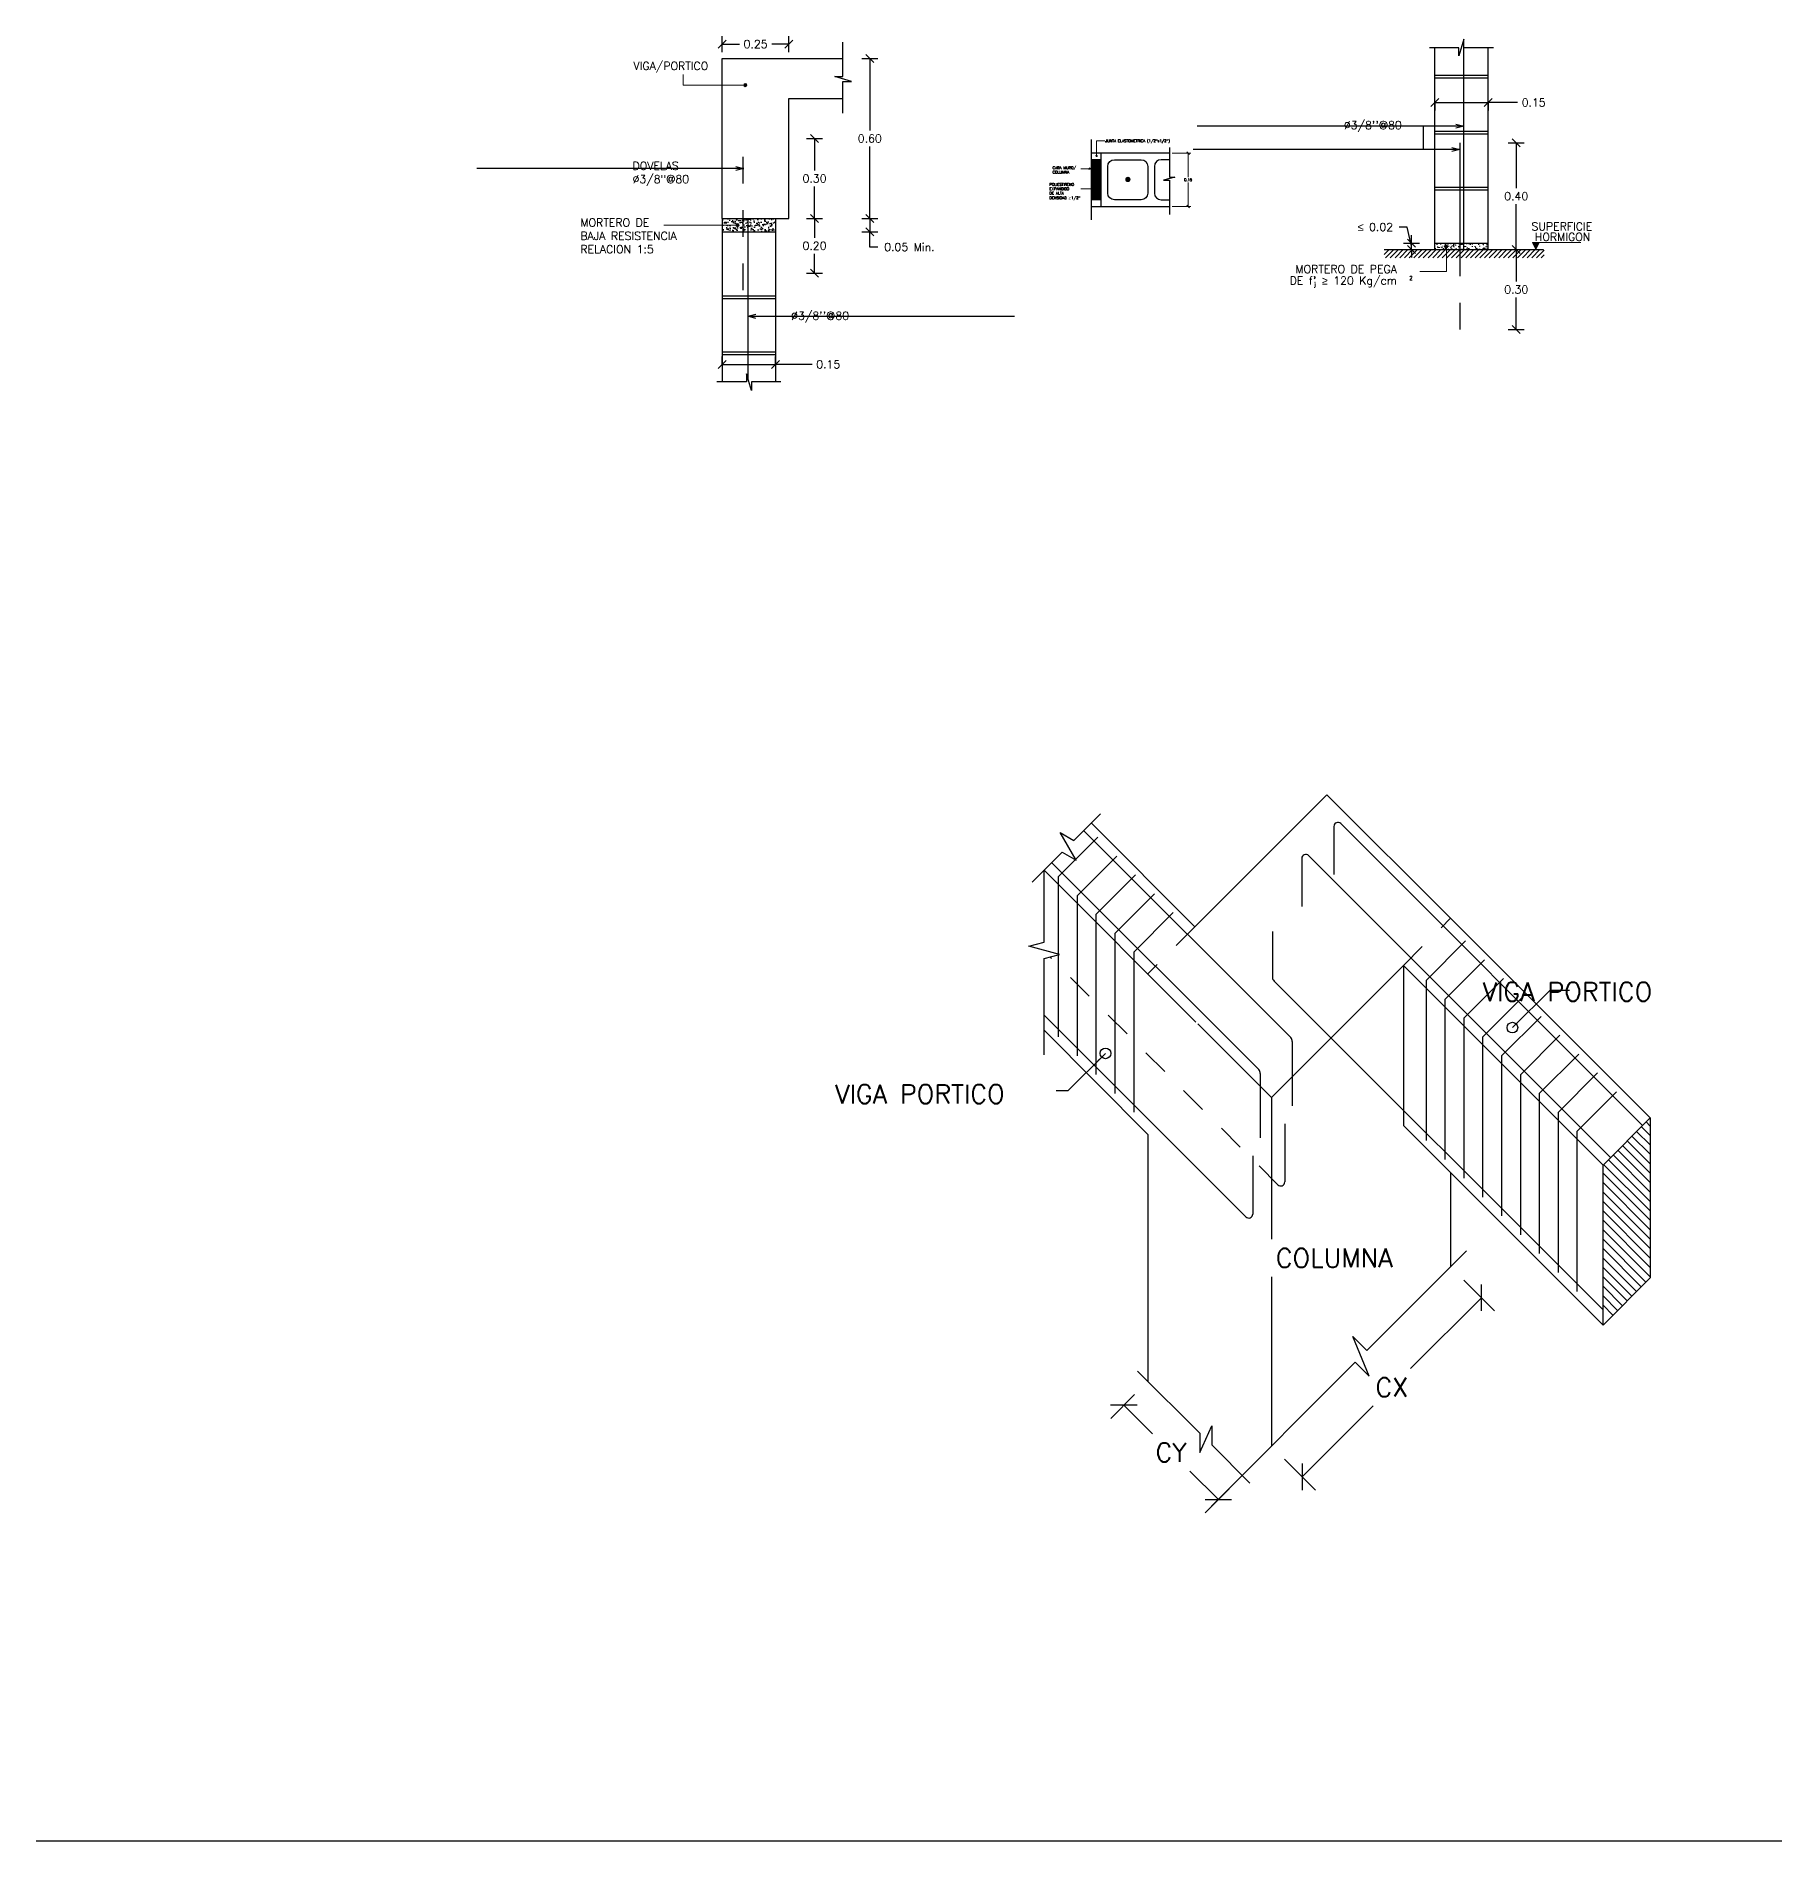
# Model space of a CAD drawing. Header units: metres. Extents: x -44 to 358, y -286 to 66.
# Drawn here: x 91.92 to 98.44, y 24.28 to 31.05 of the extents above; entities that cross this region are included whole.
import ezdxf

# ---------------------------------------------------------------- set-up
doc = ezdxf.new("R2010")
doc.units = ezdxf.units.M
doc.header["$LTSCALE"] = 0.3
doc.header["$PDMODE"] = 3
doc.linetypes.add('HIDDEN', pattern=[9.525, 6.35, -3.175])
doc.linetypes.add('HIDDEN2', pattern=[4.7625, 3.175, -1.5875])
for name, color, linetype in [('ACERO', 5, 'Continuous'), ('DIMTEXTO', 4, 'Continuous'), ('HATCH MUROS', 8, 'Continuous'), ('SECCION', 1, 'Continuous')]:
    doc.layers.add(name, color=color, linetype=linetype)
doc.layers.add('DETALLES', color=7, linetype='Continuous', lineweight=20)
doc.styles.add('RomanS', font='romans.shx')
doc.styles.add('SIMPLEX', font='simplex_.ttf', dxfattribs={"height": 0.2})
doc.styles.add('SMPLEX', font='simplex.shx')
doc.dimstyles.new('D-20', dxfattribs={"dimscale": 0.2, "dimtxt": 0.2, "dimasz": 0.2, "dimexe": 0.18, "dimexo": 0.2, "dimgap": 0.1, "dimtad": 0, "dimtih": 1, "dimtoh": 1, "dimzin": 0, "dimdsep": 46, "dimtxsty": 'SMPLEX', "dimblk": 'OBLIQUE', "dimcen": 0.09, "dimdle": 0.2, "dimclrd": 4, "dimclre": 4, "dimclrt": 4, "dimadec": 0, "dimazin": 0, "dimtfac": 1, "dimtofl": 0, "dimtmove": 0, "dimatfit": 3, "dimldrblk": 'OPEN30', "dimfxl": 0.5, "dimfxlon": 1, "dimtolj": 1, "dimtzin": 0, "dimarcsym": 0})
doc.dimstyles.new('DIM-15', dxfattribs={"dimscale": 0.15, "dimtxt": 0.2, "dimasz": 0.2, "dimexe": 0.2, "dimexo": 0.1, "dimgap": 0.1, "dimtad": 0, "dimtih": 1, "dimtoh": 1, "dimzin": 0, "dimdsep": 46, "dimtxsty": 'RomanS', "dimblk1": 'OBLIQUE', "dimblk2": 'OBLIQUE', "dimsah": 1, "dimcen": 0.09, "dimclrd": 4, "dimclre": 4, "dimclrt": 4, "dimadec": 0, "dimazin": 0, "dimtfac": 1, "dimtofl": 0, "dimtmove": 1, "dimatfit": 3, "dimldrblk": 'OBLIQUE', "dimfxl": 0.2, "dimfxlon": 1, "dimtolj": 1, "dimtzin": 0, "dimarcsym": 0})
doc.dimstyles.new('DIM-30', dxfattribs={"dimscale": 0.35, "dimtxt": 0.2, "dimasz": 0.2, "dimexe": 0.2, "dimexo": 0.2, "dimgap": 0.1, "dimtad": 0, "dimtih": 1, "dimtoh": 1, "dimzin": 0, "dimdsep": 46, "dimtxsty": 'SMPLEX', "dimblk1": 'OBLIQUE', "dimblk2": 'OBLIQUE', "dimsah": 1, "dimcen": 0.2, "dimclrd": 4, "dimclre": 4, "dimclrt": 4, "dimadec": 0, "dimazin": 0, "dimtfac": 1, "dimtmove": 0, "dimatfit": 3, "dimldrblk": 'OPEN30', "dimfxl": 1, "dimtolj": 1, "dimtzin": 0, "dimarcsym": 0})
doc.dimstyles.new('DIM-5', dxfattribs={"dimscale": 0.05, "dimtxt": 0.2, "dimasz": 0.2, "dimexe": 0.2, "dimexo": 0.2, "dimgap": 0.1, "dimtad": 0, "dimtih": 1, "dimtoh": 1, "dimzin": 0, "dimdsep": 46, "dimtxsty": 'SMPLEX', "dimblk1": 'OBLIQUE', "dimblk2": 'OBLIQUE', "dimsah": 1, "dimcen": 0.09, "dimclrd": 256, "dimclre": 256, "dimclrt": 256, "dimadec": 0, "dimazin": 0, "dimtfac": 1, "dimtofl": 0, "dimtmove": 0, "dimatfit": 3, "dimldrblk": 'OPEN30', "dimfxl": 1, "dimtolj": 1, "dimtzin": 0, "dimlwd": -1, "dimlwe": -1, "dimarcsym": 0})

# ---------------------------------------------------------------- blocks, each defined once
blk = doc.blocks.new('_OBLIQUE')
at = {"color": 0, "linetype": 'ByBlock'}
blk.add_line((-0.5, -0.5), (0.5, 0.5), dxfattribs=at)
blk = doc.blocks.new('_Open30')
at = {"color": 0, "lineweight": -2}
for p, q in [((-1, 0.268), (0, 0)), ((0, 0), (-1, -0.268)), ((0, 0), (-1, 0))]:
    blk.add_line(p, q, dxfattribs=at)
blk = doc.blocks.new('*D224')
at = {"layer": 'DEFPOINTS', "color": 0, "transparency": 16777216}
for p in [(97.4091, 30.2473), (97.4092, 29.9473), (97.4657, 29.9473)]:
    blk.add_point(p, dxfattribs=at)
at = {"layer": 'DIMTEXTO', "color": 4, "lineweight": -2, "transparency": 16777216}
for p, q in [((97.4357, 30.2473), (97.4957, 30.2473)), ((97.4657, 30.2473), (97.4657, 30.1273)), ((97.4657, 29.9473), (97.4657, 30.0673)), ((97.4357, 29.9473), (97.4957, 29.9473))]:
    blk.add_line(p, q, dxfattribs=at)
at = {"layer": 'DIMTEXTO', "color": 4, "lineweight": -2, "transparency": 16777216, "xscale": 0.03, "yscale": 0.03, "zscale": 0.03}
for p, rotation in [((97.4657, 30.2473), 90), ((97.4657, 29.9473), 270)]:
    blk.add_blockref('_OBLIQUE', p, dxfattribs=dict(at, rotation=rotation))
at = {"layer": 'DIMTEXTO', "color": 4, "lineweight": 0, "transparency": 16777216, "insert": (97.4657, 30.0973), "char_height": 0.03, "attachment_point": 5, "style": 'RomanS'}
blk.add_mtext('\\A1;0.30', dxfattribs=at)
blk = doc.blocks.new('*D225')
at = {"layer": 'DEFPOINTS', "color": 0, "transparency": 16777216}
for p in [(97.409, 30.6473), (97.4091, 30.2473), (97.4655, 30.2473)]:
    blk.add_point(p, dxfattribs=at)
at = {"layer": 'DIMTEXTO', "color": 4, "lineweight": -2, "transparency": 16777216}
for p, q in [((97.4355, 30.6473), (97.4955, 30.6473)), ((97.4655, 30.6473), (97.4655, 30.4773)), ((97.4655, 30.2473), (97.4655, 30.4173)), ((97.4355, 30.2473), (97.4955, 30.2473))]:
    blk.add_line(p, q, dxfattribs=at)
at = {"layer": 'DIMTEXTO', "color": 4, "lineweight": -2, "transparency": 16777216, "xscale": 0.03, "yscale": 0.03, "zscale": 0.03}
for p, rotation in [((97.4655, 30.6473), 90), ((97.4655, 30.2473), 270)]:
    blk.add_blockref('_OBLIQUE', p, dxfattribs=dict(at, rotation=rotation))
at = {"layer": 'DIMTEXTO', "color": 4, "lineweight": 0, "transparency": 16777216, "insert": (97.4655, 30.4473), "char_height": 0.03, "attachment_point": 5, "style": 'RomanS'}
blk.add_mtext('\\A1;0.40', dxfattribs=at)
blk = doc.blocks.new('*D226')
at = {"layer": 'DEFPOINTS', "color": 0, "transparency": 16777216}
for p in [(97.0225, 30.2716), (97.0731, 30.2716), (97.0244, 30.2473)]:
    blk.add_point(p, dxfattribs=at)
at = {"layer": 'DIMTEXTO', "color": 4, "lineweight": -2, "transparency": 16777216}
for p, q in [((97.0569, 30.3316), (97.0269, 30.3316)), ((97.0731, 30.2595), (97.0569, 30.3316)), ((97.0431, 30.2716), (97.1031, 30.2716)), ((97.0731, 30.2716), (97.0731, 30.3016)), ((97.0731, 30.2473), (97.0731, 30.2716)), ((97.0431, 30.2473), (97.1031, 30.2473)), ((97.0731, 30.2473), (97.0731, 30.2173))]:
    blk.add_line(p, q, dxfattribs=at)
at = {"layer": 'DIMTEXTO', "color": 4, "lineweight": -2, "transparency": 16777216, "xscale": 0.03, "yscale": 0.03, "zscale": 0.03}
for p, rotation in [((97.0731, 30.2716), 270), ((97.0731, 30.2473), 90)]:
    blk.add_blockref('_OBLIQUE', p, dxfattribs=dict(at, rotation=rotation))
at = {"layer": 'DIMTEXTO', "color": 4, "lineweight": 0, "transparency": 16777216, "insert": (96.9376, 30.3316), "char_height": 0.03, "attachment_point": 5, "style": 'RomanS'}
blk.add_mtext('\\A1;{\\fSymbol|b0|i0|c2|p18;£} 0.02', dxfattribs=at)
blk = doc.blocks.new('*D227')
at = {"layer": 'DEFPOINTS', "color": 0, "transparency": 16777216}
for p in [(97.16, 30.8049), (97.36, 30.8049), (97.36, 30.7987)]:
    blk.add_point(p, dxfattribs=at)
at = {"layer": 'DIMTEXTO', "color": 4, "lineweight": -2, "transparency": 16777216}
for p, q in [((97.16, 30.7987), (97.16, 30.7687)), ((97.16, 30.7987), (97.36, 30.7987)), ((97.36, 30.7987), (97.36, 30.7687)), ((97.4704, 30.7987), (97.36, 30.7987))]:
    blk.add_line(p, q, dxfattribs=at)
at = {"layer": 'DIMTEXTO', "color": 4, "lineweight": -2, "transparency": 16777216, "xscale": 0.03, "yscale": 0.03, "zscale": 0.03, "rotation": 180}
blk.add_blockref('_OBLIQUE', (97.16, 30.7987), dxfattribs=at)
at = {"layer": 'DIMTEXTO', "color": 4, "lineweight": -2, "transparency": 16777216, "xscale": 0.03, "yscale": 0.03, "zscale": 0.03}
blk.add_blockref('_OBLIQUE', (97.36, 30.7987), dxfattribs=at)
at = {"layer": 'DIMTEXTO', "color": 4, "lineweight": 0, "transparency": 16777216, "insert": (97.5311, 30.7987), "char_height": 0.03, "attachment_point": 5, "style": 'RomanS'}
blk.add_mtext('\\A1;0.15', dxfattribs=at)
blk = doc.blocks.new('*D232')
at = {"layer": 'DEFPOINTS', "color": 0, "transparency": 16777216}
for p in [(94.7391, 31.0176), (94.4891, 30.9636), (94.7391, 30.9636)]:
    blk.add_point(p, dxfattribs=at)
at = {"layer": 'DIMTEXTO', "color": 4, "lineweight": -2, "transparency": 16777216}
for p, q in [((94.4891, 30.9876), (94.4891, 31.0476)), ((94.4891, 31.0176), (94.5534, 31.0176)), ((94.7391, 31.0176), (94.6748, 31.0176)), ((94.7391, 30.9876), (94.7391, 31.0476))]:
    blk.add_line(p, q, dxfattribs=at)
at = {"layer": 'DIMTEXTO', "color": 4, "lineweight": -2, "transparency": 16777216, "xscale": 0.03, "yscale": 0.03, "zscale": 0.03, "rotation": 180}
blk.add_blockref('_OBLIQUE', (94.4891, 31.0176), dxfattribs=at)
at = {"layer": 'DIMTEXTO', "color": 4, "lineweight": -2, "transparency": 16777216, "xscale": 0.03, "yscale": 0.03, "zscale": 0.03}
blk.add_blockref('_OBLIQUE', (94.7391, 31.0176), dxfattribs=at)
at = {"layer": 'DIMTEXTO', "color": 4, "lineweight": 0, "transparency": 16777216, "insert": (94.6141, 31.0176), "char_height": 0.03, "attachment_point": 5, "style": 'RomanS'}
blk.add_mtext('\\A1;0.25', dxfattribs=at)
blk = doc.blocks.new('*D233')
at = {"layer": 'DEFPOINTS', "color": 0, "transparency": 16777216}
for p in [(94.9977, 30.9636), (94.9817, 30.3636), (95.0421, 30.3636)]:
    blk.add_point(p, dxfattribs=at)
at = {"layer": 'DIMTEXTO', "color": 4, "lineweight": -2, "transparency": 16777216}
for p, q in [((95.0127, 30.9636), (95.0721, 30.9636)), ((95.0421, 30.9636), (95.0421, 30.6936)), ((95.0421, 30.3636), (95.0421, 30.6336)), ((95.0121, 30.3636), (95.0721, 30.3636))]:
    blk.add_line(p, q, dxfattribs=at)
at = {"layer": 'DIMTEXTO', "color": 4, "lineweight": -2, "transparency": 16777216, "xscale": 0.03, "yscale": 0.03, "zscale": 0.03}
for p, rotation in [((95.0421, 30.9636), 90), ((95.0421, 30.3636), 270)]:
    blk.add_blockref('_OBLIQUE', p, dxfattribs=dict(at, rotation=rotation))
at = {"layer": 'DIMTEXTO', "color": 4, "lineweight": 0, "transparency": 16777216, "insert": (95.0421, 30.6636), "char_height": 0.03, "attachment_point": 5, "style": 'RomanS'}
blk.add_mtext('\\A1;0.60', dxfattribs=at)
blk = doc.blocks.new('*D234')
at = {"layer": 'DEFPOINTS', "color": 0, "transparency": 16777216}
for p in [(94.7391, 30.6636), (94.7391, 30.3636), (94.835, 30.3636)]:
    blk.add_point(p, dxfattribs=at)
at = {"layer": 'DIMTEXTO', "color": 4, "lineweight": -2, "transparency": 16777216}
for p, q in [((94.805, 30.6636), (94.865, 30.6636)), ((94.835, 30.6636), (94.835, 30.5436)), ((94.835, 30.3636), (94.835, 30.4836)), ((94.805, 30.3636), (94.865, 30.3636))]:
    blk.add_line(p, q, dxfattribs=at)
at = {"layer": 'DIMTEXTO', "color": 4, "lineweight": -2, "transparency": 16777216, "xscale": 0.03, "yscale": 0.03, "zscale": 0.03}
for p, rotation in [((94.835, 30.6636), 90), ((94.835, 30.3636), 270)]:
    blk.add_blockref('_OBLIQUE', p, dxfattribs=dict(at, rotation=rotation))
at = {"layer": 'DIMTEXTO', "color": 4, "lineweight": 0, "transparency": 16777216, "insert": (94.835, 30.5136), "char_height": 0.03, "attachment_point": 5, "style": 'RomanS'}
blk.add_mtext('\\A1;0.30', dxfattribs=at)
blk = doc.blocks.new('*D235')
at = {"layer": 'DEFPOINTS', "color": 0, "transparency": 16777216}
for p in [(94.9817, 30.3636), (94.9815, 30.3132), (95.0421, 30.3132)]:
    blk.add_point(p, dxfattribs=at)
at = {"layer": 'DIMTEXTO', "color": 4, "lineweight": -2, "transparency": 16777216}
for p, q in [((95.0121, 30.3636), (95.0721, 30.3636)), ((95.0421, 30.3636), (95.0421, 30.3132)), ((95.0121, 30.3132), (95.0721, 30.3132)), ((95.0421, 30.2567), (95.0421, 30.3132)), ((95.0721, 30.2567), (95.0421, 30.2567))]:
    blk.add_line(p, q, dxfattribs=at)
at = {"layer": 'DIMTEXTO', "color": 4, "lineweight": -2, "transparency": 16777216, "xscale": 0.03, "yscale": 0.03, "zscale": 0.03}
for p, rotation in [((95.0421, 30.3636), 90), ((95.0421, 30.3132), 270)]:
    blk.add_blockref('_OBLIQUE', p, dxfattribs=dict(at, rotation=rotation))
at = {"layer": 'DIMTEXTO', "color": 4, "lineweight": 0, "transparency": 16777216, "insert": (95.1907, 30.2567), "char_height": 0.03, "attachment_point": 5, "style": 'RomanS'}
blk.add_mtext('\\A1;0.05 Min.', dxfattribs=at)
blk = doc.blocks.new('*D236')
at = {"layer": 'DEFPOINTS', "color": 0, "transparency": 16777216}
for p in [(94.7391, 30.3636), (94.7391, 30.1591), (94.835, 30.1591)]:
    blk.add_point(p, dxfattribs=at)
at = {"layer": 'DIMTEXTO', "color": 4, "lineweight": -2, "transparency": 16777216}
for p, q in [((94.805, 30.3636), (94.865, 30.3636)), ((94.835, 30.3636), (94.835, 30.2913)), ((94.835, 30.1591), (94.835, 30.2313)), ((94.805, 30.1591), (94.865, 30.1591))]:
    blk.add_line(p, q, dxfattribs=at)
at = {"layer": 'DIMTEXTO', "color": 4, "lineweight": -2, "transparency": 16777216, "xscale": 0.03, "yscale": 0.03, "zscale": 0.03}
for p, rotation in [((94.835, 30.3636), 90), ((94.835, 30.1591), 270)]:
    blk.add_blockref('_OBLIQUE', p, dxfattribs=dict(at, rotation=rotation))
at = {"layer": 'DIMTEXTO', "color": 4, "lineweight": 0, "transparency": 16777216, "insert": (94.835, 30.2613), "char_height": 0.03, "attachment_point": 5, "style": 'RomanS'}
blk.add_mtext('\\A1;0.20', dxfattribs=at)
blk = doc.blocks.new('*D237')
at = {"layer": 'DEFPOINTS', "color": 0, "transparency": 16777216}
for p in [(94.4891, 29.8166), (94.6891, 29.8166), (94.6891, 29.8166)]:
    blk.add_point(p, dxfattribs=at)
at = {"layer": 'DIMTEXTO', "color": 4, "lineweight": -2, "transparency": 16777216}
for p, q in [((94.4891, 29.8166), (94.4891, 29.8466)), ((94.4891, 29.8166), (94.6891, 29.8166)), ((94.6891, 29.8166), (94.6891, 29.8466)), ((94.8258, 29.8166), (94.6891, 29.8166))]:
    blk.add_line(p, q, dxfattribs=at)
at = {"layer": 'DIMTEXTO', "color": 4, "lineweight": -2, "transparency": 16777216, "xscale": 0.03, "yscale": 0.03, "zscale": 0.03, "rotation": 180}
blk.add_blockref('_OBLIQUE', (94.4891, 29.8166), dxfattribs=at)
at = {"layer": 'DIMTEXTO', "color": 4, "lineweight": -2, "transparency": 16777216, "xscale": 0.03, "yscale": 0.03, "zscale": 0.03}
blk.add_blockref('_OBLIQUE', (94.6891, 29.8166), dxfattribs=at)
at = {"layer": 'DIMTEXTO', "color": 4, "lineweight": 0, "transparency": 16777216, "insert": (94.8865, 29.8166), "char_height": 0.03, "attachment_point": 5, "style": 'RomanS'}
blk.add_mtext('\\A1;0.15', dxfattribs=at)
blk = doc.blocks.new('*D238')
at = {"layer": 'DEFPOINTS', "color": 0, "ltscale": 0.1, "transparency": 16777216}
for p in [(96.1658, 30.6091), (96.2355, 30.6091), (96.1658, 30.4089)]:
    blk.add_point(p, dxfattribs=at)
at = {"layer": 'DETALLES', "ltscale": 0.1, "transparency": 16777216}
for p, q in [((96.1758, 30.6091), (96.2455, 30.6091)), ((96.2355, 30.6091), (96.2355, 30.519)), ((96.2355, 30.4089), (96.2355, 30.499)), ((96.1758, 30.4089), (96.2455, 30.4089))]:
    blk.add_line(p, q, dxfattribs=at)
at = {"layer": 'DETALLES', "ltscale": 0.1, "transparency": 16777216, "xscale": 0.01, "yscale": 0.01, "zscale": 0.01}
for p, rotation in [((96.2355, 30.6091), 90), ((96.2355, 30.4089), 270)]:
    blk.add_blockref('_OBLIQUE', p, dxfattribs=dict(at, rotation=rotation))
at = {"layer": 'DETALLES', "ltscale": 0.1, "transparency": 16777216, "insert": (96.2355, 30.509), "char_height": 0.01, "attachment_point": 5, "style": 'SMPLEX'}
blk.add_mtext('\\A1;0.15', dxfattribs=at)
blk = doc.blocks.new('_Small')
at = {"color": 0, "linetype": 'ByBlock', "lineweight": -2}
blk.add_circle((0, 0), 0.25, dxfattribs=at)
blk = doc.blocks.new('*D263')
at = {"layer": 'DEFPOINTS', "color": 0, "ltscale": 0.02, "transparency": 16777216}
for p in [(97.2194, 26.4323), (97.3352, 26.3165), (96.5477, 25.7605)]:
    blk.add_point(p, dxfattribs=at)
at = {"layer": 'DIMTEXTO', "color": 4, "lineweight": -2, "ltscale": 0.02, "transparency": 16777216}
for p, q in [((97.2689, 26.3828), (97.3847, 26.267)), ((97.3352, 26.3165), (97.0693, 26.0506)), ((96.6634, 25.6448), (96.9293, 25.9106)), ((96.5972, 25.711), (96.7129, 25.5953))]:
    blk.add_line(p, q, dxfattribs=at)
at = {"layer": 'DIMTEXTO', "color": 4, "lineweight": -2, "ltscale": 0.02, "transparency": 16777216, "xscale": 0.06999999999999999, "yscale": 0.06999999999999999, "zscale": 0.06999999999999999}
for p, rotation in [((97.3352, 26.3165), 44.99999999968895), ((96.6634, 25.6448), 224.9999999996889)]:
    blk.add_blockref('_OBLIQUE', p, dxfattribs=dict(at, rotation=rotation))
at = {"layer": 'DIMTEXTO', "color": 4, "ltscale": 0.02, "transparency": 16777216, "insert": (96.9993, 25.9806), "char_height": 0.07, "attachment_point": 5, "style": 'SMPLEX'}
blk.add_mtext('\\A1;CX', dxfattribs=at)
blk = doc.blocks.new('*D264')
at = {"layer": 'DEFPOINTS', "color": 0, "ltscale": 0.02, "transparency": 16777216}
for p in [(96.0844, 26.0033), (95.9947, 25.9135), (96.4386, 25.6499)]:
    blk.add_point(p, dxfattribs=at)
at = {"layer": 'DIMTEXTO', "color": 4, "lineweight": -2, "ltscale": 0.02, "transparency": 16777216}
for p, q in [((96.035, 25.9538), (95.9453, 25.8639)), ((95.9947, 25.9135), (96.1017, 25.8067)), ((96.3489, 25.56), (96.242, 25.6667)), ((96.3891, 25.6003), (96.2995, 25.5105))]:
    blk.add_line(p, q, dxfattribs=at)
at = {"layer": 'DIMTEXTO', "color": 4, "lineweight": -2, "ltscale": 0.02, "transparency": 16777216, "xscale": 0.06999999999999999, "yscale": 0.06999999999999999, "zscale": 0.06999999999999999}
for p, rotation in [((95.9947, 25.9135), 135.0566455985949), ((96.3489, 25.56), 315.0566455985949)]:
    blk.add_blockref('_OBLIQUE', p, dxfattribs=dict(at, rotation=rotation))
at = {"layer": 'DIMTEXTO', "color": 4, "ltscale": 0.02, "transparency": 16777216, "insert": (96.1718, 25.7367), "char_height": 0.07, "attachment_point": 5, "style": 'SMPLEX'}
blk.add_mtext('\\A1;CY', dxfattribs=at)

msp = doc.modelspace()

# ---------------------------------------------------------------- hatches: boundary and pattern name
at = {"layer": 'DETALLES'}
for points in [[(94.5693478, 30.8640217, 1), (94.5817317, 30.8640217, 1)], [(94.5395709, 30.3390541, 1), (94.5519547, 30.3390541, 1)], [(97.1967846, 30.2588695, 1), (97.2091685, 30.2588695, 1)], [(97.5512272, 30.2731834), (97.5271689, 30.2731834), (97.5391981, 30.2473373)]]:
    msp.add_hatch(color=256, dxfattribs=at).paths.add_polyline_path(points)
at = {"layer": 'HATCH MUROS'}
h = msp.add_hatch(dxfattribs=at)
h.set_pattern_fill('ANSI31', color=256, scale=0.03, angle=45, style=0)
h.set_pattern_definition([(90, (-103.2300514, -169.41294), (-0.00375, 0), [])])
h.paths.add_polyline_path([(95.9092062, 30.5840831), (95.8729237, 30.5840831), (95.8729237, 30.4339449), (95.9092062, 30.4339449)])
h = msp.add_hatch(dxfattribs=at)
h.set_pattern_fill('AR-SAND', color=256, scale=0.01, style=0)
h.set_pattern_definition([(37.5, (-18.457234, -132.492154), (-0.0006299336, 0.0192682377), [0, -0.0152, 0, -0.017, 0, -0.01625]), (7.5, (-18.457234, -132.492154), (0.017697767, 0.0282214607), [0, -0.0082, 0, -0.0137, 0, -0.00525]), (327.5, (-18.469534, -132.492154), (0.0311414186, 5.65905e-05), [0, -0.005, 0, -0.018, 0, -0.0235]), (317.5, (-18.469534, -132.492154), (0.030061266, 0.0087767556), [0, -0.0025, 0, -0.0118, 0, -0.0135])])
h.paths.add_polyline_path([(94.6890917, 30.3132348), (94.6890917, 30.3635831), (94.4890917, 30.3635831), (94.4890917, 30.3132348)])
at = {"layer": 'HATCH MUROS', "lineweight": 9}
h = msp.add_hatch(dxfattribs=at)
h.set_pattern_fill('AR-SAND', color=256, scale=0.01, style=0)
h.set_pattern_definition([(37.5, (-15.786357, -130.308297), (-0.0006299336, 0.0192682377), [0, -0.0152, 0, -0.017, 0, -0.01625]), (7.5, (-15.786357, -130.308297), (0.017697767, 0.0282214607), [0, -0.0082, 0, -0.0137, 0, -0.00525]), (327.5, (-15.798657, -130.308297), (0.0311414186, 5.65905e-05), [0, -0.005, 0, -0.018, 0, -0.0235]), (317.5, (-15.798657, -130.308297), (0.030061266, 0.0087767556), [0, -0.0025, 0, -0.0118, 0, -0.0135])])
h.paths.add_polyline_path([(97.1599693, 30.2473373), (97.3599693, 30.2473373), (97.3599693, 30.2716424), (97.1599693, 30.2716424)])
at = {"layer": 'HATCH MUROS', "ltscale": 0.02}
h = msp.add_hatch(dxfattribs=at)
h.set_pattern_fill('ANSI31', color=256, scale=0.2, angle=270, style=0)
h.set_pattern_definition([(315, (-246.652254, 190.561076), (0.0176776695, 0.0176776695), [])])
h.paths.add_polyline_path([(97.7910708, 26.2707508), (97.8193551, 26.2424666), (97.9678475, 26.390959), (97.9678475, 26.990959), (97.7910708, 26.8141823)])
at = {"layer": 'SECCION'}
h = msp.add_hatch(dxfattribs=at)
h.set_pattern_fill('ANSI31', color=256, scale=0.1, style=0)
h.set_pattern_definition([(45, (-15.786357, -130.29308), (-0.0088388348, 0.0088388348), [])])
h.paths.add_polyline_path([(97.5704628, 30.2473373), (96.9707493, 30.2473373), (96.9707493, 30.2165892), (97.5704628, 30.2165892)])

# ---------------------------------------------------------------- linework, layer by layer
at = {"color": 8, "ltscale": 8}
msp.add_line((91.9166667, 24.2796255), (101.4166667, 24.2796255), dxfattribs=at)
at = {"layer": 'ACERO'}
for p, q in [((97.2695514, 30.2473373), (97.2695514, 31.0036994)), ((97.2539168, 30.6473373), (97.2539168, 30.2473373))]:
    msp.add_line(p, q, dxfattribs=at)
at = {"layer": 'ACERO', "linetype": 'HIDDEN', "ltscale": 0.001}
msp.add_line((94.567879, 30.0947628), (94.567879, 30.6635831), dxfattribs=at)
at = {"layer": 'ACERO', "linetype": 'HIDDEN', "ltscale": 0.01}
msp.add_line((97.2539168, 30.2473373), (97.2539168, 29.9473373), dxfattribs=at)
at = {"layer": 'ACERO', "ltscale": 0.02}
for p, q in [((96.80763, 28.094608), (97.9395632, 26.9626747)), ((95.8971462, 28.0434266), (95.7486537, 27.8949342)), ((96.620319, 27.2919695), (95.8445209, 28.0677676)), ((96.7820234, 28.0840014), (96.7820234, 27.9037116)), ((95.9678568, 27.9727159), (95.8193644, 27.8242235)), ((96.6618152, 27.9637932), (96.6618152, 27.7835034)), ((96.6874218, 27.9743998), (97.8193551, 26.8424666)), ((96.5001108, 27.1717614), (95.7243127, 27.9475595)), ((95.7486537, 27.8949342), (95.7486537, 27.2949342)), ((96.0385675, 27.9020052), (95.8900751, 27.7535128)), ((95.8193644, 27.8242235), (95.8193644, 27.2242235)), ((96.1092782, 27.8312946), (95.9607858, 27.6828021)), ((95.8900751, 27.7535128), (95.8900751, 27.1535128)), ((96.1799889, 27.7605839), (96.0314964, 27.6120915)), ((95.9607858, 27.6828021), (95.9607858, 27.0828021)), ((96.5519949, 27.6901166), (96.5519949, 27.518111)), ((97.127512, 27.5060254), (97.2760044, 27.6545179)), ((96.0314964, 27.6120915), (96.0314964, 27.0120915)), ((97.1982226, 27.4353148), (97.3467151, 27.5838072)), ((96.5578528, 27.5039689), (97.7910708, 26.2707508)), ((97.127512, 27.5060254), (97.127512, 26.9060254)), ((97.2689333, 27.3646041), (97.4174257, 27.5130965)), ((97.1982226, 27.4353148), (97.1982226, 26.8353148)), ((97.339644, 27.2938934), (97.4881364, 27.4423858)), ((96.4520778, 26.6197944), (95.6960284, 27.3758437)), ((97.2689333, 27.3646041), (97.2689333, 26.7646041)), ((97.4103547, 27.2231827), (97.5588471, 27.3716751)), ((96.6261768, 27.2778274), (96.6261768, 27.0358218)), ((97.339644, 27.2938934), (97.339644, 26.6938934)), ((97.4810653, 27.152472), (97.6295578, 27.3009645)), ((97.4103547, 27.2231827), (97.4103547, 26.6231827)), ((97.551776, 27.0817614), (97.7002685, 27.2302538)), ((96.5059687, 27.1576192), (96.5059687, 26.9156137)), ((97.4810653, 27.152472), (97.4810653, 26.552472)), ((97.6224867, 27.0110507), (97.7709791, 27.1595431)), ((97.551776, 27.0817614), (97.551776, 26.4817614)), ((97.6931974, 26.94034), (97.8416898, 27.0888324)), ((97.6224867, 27.0110507), (97.6224867, 26.4110507)), ((96.5978925, 26.9692183), (96.5978925, 26.7506091)), ((97.6931974, 26.94034), (97.6931974, 26.34034)), ((96.4776844, 26.8490101), (96.4776844, 26.630401))]:
    msp.add_line(p, q, dxfattribs=at)
at = {"layer": 'ACERO', "linetype": 'HIDDEN', "ltscale": 0.02}
msp.add_line((96.5722859, 26.7400025), (95.7181454, 27.5941431), dxfattribs=at)
at = {"layer": 'ACERO', "const_width": 0.01}
msp.add_lwpolyline([(96.004666, 30.5099494, 1), (96.014666, 30.5099494, 1)], format="xyb", close=True, dxfattribs=at)
at = {"layer": 'ACERO'}
msp.add_lwpolyline([(94.5850526, 30.3635831), (94.5850526, 29.7632764)], dxfattribs=at)
at = {"layer": 'ACERO', "ltscale": 0.02}
for centre, radius, start, end in [((96.7970234, 28.0840014), 0.015, 45, 180), ((96.6768152, 27.9637932), 0.015, 45, 180), ((96.5719949, 27.518111), 0.02, 180, 225), ((96.6061768, 27.2778274), 0.02, 0, 45), ((96.4859687, 27.1576192), 0.02, 0, 45), ((96.5828925, 26.7506091), 0.015, 225, 0), ((96.4626844, 26.630401), 0.015, 225, 0)]:
    msp.add_arc(centre, radius, start, end, dxfattribs=at)
at = {"layer": 'DETALLES'}
msp.add_line((97.5271689, 30.2731834), (97.7083791, 30.2731834), dxfattribs=at)
for points in [[(94.5747689, 30.8634983), (94.3430034, 30.8634983), (94.3430034, 30.9034369)], [(94.5449919, 30.3385307), (94.2698969, 30.3385307), (94.2698969, 30.3385307)], [(97.2037895, 30.2527779), (97.2037895, 30.1654748), (97.1047527, 30.1654748)]]:
    msp.add_lwpolyline(points, dxfattribs=at)
msp.add_lwpolyline([(97.5391981, 30.2473373), (97.5512272, 30.2731834), (97.5271689, 30.2731834)], close=True, dxfattribs=at)
for centre in [(94.5755397, 30.8640217), (94.5457628, 30.3390541), (97.2029765, 30.2588695)]:
    msp.add_circle(centre, 0.0061919, dxfattribs=at)
at = {"layer": 'HATCH MUROS', "ltscale": 0.02}
msp.add_lwpolyline([(97.7910708, 26.2141823), (97.7910708, 26.8141823), (97.9678475, 26.990959), (97.9678475, 26.390959), (97.7910708, 26.2141823)], dxfattribs=at)
at = {"layer": 'SECCION'}
for p, q in [((97.1599693, 30.2473373), (97.1599693, 31.003613)), ((97.3599693, 30.2473373), (97.3599693, 31.0036994)), ((94.4890917, 30.9635901), (94.941073, 30.9635901)), ((94.4890917, 30.3635831), (94.4890917, 30.9635901)), ((97.1599693, 30.9016424), (97.3599693, 30.9016424)), ((97.1599693, 30.8916424), (97.3599693, 30.8916424)), ((94.7390917, 30.3635831), (94.7390917, 30.8135901)), ((94.7390917, 30.8135901), (94.941073, 30.8135901)), ((95.8729237, 30.3589587), (95.8729237, 30.6597968)), ((97.1599693, 30.6916424), (97.3599693, 30.6916424)), ((97.1599693, 30.6816424), (97.3599693, 30.6816424)), ((95.9092062, 30.6090831), (95.8729237, 30.6090831)), ((95.9092062, 30.4089449), (95.9092062, 30.6090831)), ((96.1658963, 30.6090831), (95.9092062, 30.6090831)), ((95.9092062, 30.4089449), (95.9092062, 30.6090831)), ((95.9092062, 30.5840831), (95.8729237, 30.5840831)), ((97.1599693, 30.4816424), (97.3599693, 30.4816424)), ((97.1599693, 30.4716424), (97.3599693, 30.4716424)), ((95.9092062, 30.4339449), (95.8729237, 30.4339449)), ((95.8729237, 30.4089449), (95.9092062, 30.4089449)), ((95.9092062, 30.4089449), (96.16581, 30.4089449)), ((94.4890917, 30.3635831), (94.7390917, 30.3635831)), ((94.4890917, 30.3635831), (94.4890917, 29.7512642)), ((94.6890917, 30.3635831), (94.6890917, 29.7511778)), ((94.4890917, 30.3132348), (94.6890917, 30.3132348)), ((97.1599693, 30.2716424), (97.3599693, 30.2716424)), ((96.9707493, 30.2473373), (97.5683535, 30.2473373)), ((94.4890917, 30.0732348), (94.6890917, 30.0732348)), ((94.4890917, 30.0632348), (94.6890917, 30.0632348)), ((94.4890917, 29.8632348), (94.6890917, 29.8632348)), ((94.4890917, 29.8532348), (94.6890917, 29.8532348))]:
    msp.add_line(p, q, dxfattribs=at)
at = {"layer": 'SECCION', "linetype": 'Continuous'}
for p, q in [((96.2611842, 27.7076728), (95.8728051, 28.0960519)), ((96.2648417, 27.3504619), (95.6960284, 27.9192752)), ((97.2194358, 27.7393707), (97.9678475, 26.990959)), ((97.0426591, 27.562594), (97.7910708, 26.8141823)), ((97.0426591, 27.562594), (97.0426591, 26.962594)), ((96.5476844, 27.0676192), (96.2715296, 27.343774)), ((96.0844075, 26.9288509), (95.6960284, 27.3192752)), ((96.5476844, 27.0676192), (96.5476844, 25.759472)), ((97.0426591, 26.962594), (97.7910708, 26.2141823)), ((96.0844075, 26.9288509), (96.0844075, 26.003324)), ((97.2194358, 26.7858173), (97.2194358, 26.4322639))]:
    msp.add_line(p, q, dxfattribs=at)
at = {"layer": 'SECCION', "color": 8, "linetype": 'HIDDEN2', "ltscale": 0.0008}
for p, q in [((96.2611842, 27.7076728), (96.0844075, 27.5308961)), ((97.0426591, 27.562594), (97.2194358, 27.7393707))]:
    msp.add_line(p, q, dxfattribs=at)
at = {"layer": 'SECCION', "color": 3, "lineweight": 30}
for points in [[(94.9411593, 30.7584093), (94.9411593, 30.7584093), (94.9411593, 30.8771906), (94.9734798, 30.8771906), (94.9111991, 30.8961355), (94.941073, 30.8961355), (94.941073, 31.0250025)], [(97.3799693, 31.0036994), (97.3799693, 31.0036994), (97.2694417, 31.0036994), (97.2694417, 31.0360199), (97.2504968, 30.9737391), (97.2504968, 31.003613), (97.1399693, 31.003613)], [(96.1658963, 30.6294294), (96.1658963, 30.5187171), (96.1861649, 30.5187171), (96.1432233, 30.5076159), (96.16581, 30.5076159), (96.16581, 30.3782515)], [(94.7090917, 29.7511778), (94.5985642, 29.7511778), (94.5985642, 29.7188573), (94.5796193, 29.7811381), (94.5796193, 29.7512642), (94.4690917, 29.7512642)], [(95.6510183, 27.874265), (95.7635779, 27.9868246), (95.8155394, 27.9568246), (95.7555394, 28.0607477), (95.8075009, 28.0307477), (95.9073095, 28.1305563)], [(95.6960284, 27.2271582), (95.6960284, 27.5882169), (95.753984, 27.6037461), (95.6380729, 27.6348043), (95.6960284, 27.6503335), (95.6960284, 27.9192752)], [(96.323472, 25.534517), (96.8618742, 26.0747023), (96.9140954, 26.0224811), (96.8531469, 26.1712757), (96.9057973, 26.1186253), (97.2792965, 26.4921245)], [(96.0459519, 26.0416421), (96.2800728, 25.8083583), (96.2800728, 25.7361684), (96.3239959, 25.8366251), (96.3239959, 25.7644352), (96.4669047, 25.6216091)]]:
    msp.add_lwpolyline(points, dxfattribs=at)
at = {"layer": 'SECCION'}
msp.add_lwpolyline([(96.0842062, 30.5590831), (96.0842062, 30.4589449, -0.414213562), (96.0592062, 30.4339449), (95.9592062, 30.4339449, -0.414213562), (95.9342062, 30.4589449), (95.9342062, 30.5590831, -0.414213562), (95.9592062, 30.5840831), (96.0592062, 30.5840831, -0.414213562)], format="xyb", close=True, dxfattribs=at)
msp.add_lwpolyline([(96.1658963, 30.5840831), (96.1342062, 30.5840831, 0.414213562), (96.1092062, 30.5590831), (96.1092062, 30.4589449, 0.414213562), (96.1342062, 30.4339449), (96.16581, 30.4339449)], format="xyb", dxfattribs=at)
at = {"layer": 'SECCION', "linetype": 'Continuous'}
for points in [[(97.2194358, 27.7393707), (96.756159, 28.2026475), (96.2611842, 27.7076728)], [(96.5476844, 27.0676192), (96.5476844, 27.0676192), (96.5476844, 27.0676192), (97.0426591, 27.562594)]]:
    msp.add_lwpolyline(points, dxfattribs=at)

# ---------------------------------------------------------------- texts
at = {"layer": 'DIMTEXTO', "attachment_point": 4, "style": 'SIMPLEX'}
for s, insert, char_height in [('VIGA/PORTICO', (94.1562986, 30.9307791), 0.03), ("%%C3/8''@80", (96.8192818, 30.7087727), 0.03), ('JUNTA ELASTOMETRICA (1/2"x1/2")', (95.9250639, 30.6530723), 0.01), ('DOVELAS\\P%%c3/8"@80', (94.1525785, 30.5312382), 0.03), ('CARA MURO/\\PCOLUMNA', (95.7275139, 30.5456361), 0.01), ('POLIESTIRENO\\PEXPANDIDO\\PDE ALTA\\PDENSIDAD {\\fArial|b0|i0|c0|p34;\\H1.083x;≥\\fMS Shell Dlg|b0|i0|c0|p0;\\H0.6538x; }1/2"', (95.7158619, 30.4645593), 0.01), ('MORTERO DE \\PBAJA RESISTENCIA\\PRELACION 1:5', (93.9570773, 30.29847), 0.03), ('SUPERFICIE ', (97.5229934, 30.3338121), 0.03), ('HORMIGON', (97.5353365, 30.2945874), 0.03), ('MORTERO DE PEGA', (96.6376862, 30.1738857), 0.03), ("DE f' {\\fSymbol|b0|i0|c2|p18;³} 120 Kg/cm", (96.6161519, 30.1257844), 0.03), ('j', (96.7077906, 30.1143104), 0.015), ('2', (97.0644427, 30.140359), 0.015), ("%%C3/8''@80", (94.7472088, 29.9940473), 0.03)]:
    msp.add_mtext(s, dxfattribs=dict(at, insert=insert, char_height=char_height))

# ---------------------------------------------------------------- dimensions: what is measured, and where the dimension line sits
at = {"layer": 'DETALLES', "ltscale": 0.1}
dim = msp.add_linear_dim(base=(96.2354644, 30.6090831), p1=(96.16581, 30.4089449), p2=(96.16581, 30.6090831), angle=90, text='0.15', dimstyle='DIM-5', override={"dimldrblk": 'Small'}, dxfattribs=at)
dim.commit()
dim.dimension.update_dxf_attribs({"geometry": '*D238', "text_midpoint": (96.2354644, 30.509014)})
at = {"layer": 'DIMTEXTO', "lineweight": 0}
dim = msp.add_linear_dim(base=(94.7390917, 31.0176347), p1=(94.4890917, 30.9635901), p2=(94.7390917, 30.9635901), dimstyle='DIM-15', dxfattribs=at)
dim.commit()
dim.dimension.update_dxf_attribs({"geometry": '*D232', "text_midpoint": (94.6140917, 31.0176347)})
for base, p1, p2, picture, middle in [((95.0421129, 30.3635831), (94.9977276, 30.9635901), (94.9817293, 30.3635831), '*D233', (95.0421129, 30.6635866)), ((94.8349755, 30.3635831), (94.7390917, 30.6635831), (94.7390917, 30.3635831), '*D234', (94.8349755, 30.5135831)), ((97.4655486, 30.2473373), (97.4089652, 30.6473373), (97.4090879, 30.2473373), '*D225', (97.4655486, 30.4473373)), ((94.8349755, 30.1590687), (94.7390917, 30.3635831), (94.7390642, 30.1590687), '*D236', (94.8349755, 30.2613259)), ((97.4656713, 29.9473373), (97.4090879, 30.2473373), (97.4092106, 29.9473373), '*D224', (97.4656713, 30.0973373))]:
    dim = msp.add_linear_dim(base=base, p1=p1, p2=p2, angle=90, dimstyle='DIM-15', dxfattribs=at)
    dim.commit()
    dim.dimension.update_dxf_attribs({"geometry": picture, "text_midpoint": middle})
dim = msp.add_linear_dim(base=(97.3599693, 30.7987196), p1=(97.1599693, 30.8048987), p2=(97.3599693, 30.8048987), text='0.15', dimstyle='DIM-15', dxfattribs=at)
dim.commit()
dim.dimension.update_dxf_attribs({"geometry": '*D227', "text_midpoint": (97.5310951, 30.7987196), "dimtype": 160})
for base, p1, p2, angle, text, picture, middle, dimtype in [((95.0421129, 30.3132348), (94.9817293, 30.3635831), (94.9814784, 30.3132348), 90, '<> Min.', '*D235', (95.0821136, 30.2567177), 160), ((97.0730848, 30.2716424), (97.0243525, 30.2473373), (97.0225416, 30.2716424), 90, '{\\fSymbol|b0|i0|c2|p18;£} <>', '*D226', (97.011949, 30.3316424), 160), ((94.6890917, 29.8166151), (94.4890917, 29.8166151), (94.6890917, 29.8166151), 0, '0.15', '*D237', (94.8864727, 29.8166151), 161)]:
    dim = msp.add_linear_dim(base=base, p1=p1, p2=p2, angle=angle, text=text, dimstyle='DIM-15', dxfattribs=at)
    dim.commit()
    dim.dimension.update_dxf_attribs({"geometry": picture, "text_midpoint": middle, "dimtype": dimtype})
at = {"layer": 'DIMTEXTO', "ltscale": 0.02}
for p1, p2, distance, text, picture, middle in [((96.5476844, 25.7605124), (97.2194358, 26.4322639), -0.1636879, 'CX', '*D263', (96.9993049, 25.9806434)), ((96.4385791, 25.649852), (96.0844075, 26.003324), 0.1269473, 'CY', '*D264', (96.1718169, 25.736734))]:
    dim = msp.add_aligned_dim(p1=p1, p2=p2, distance=distance, text=text, dimstyle='DIM-30', dxfattribs=at)
    dim.commit()
    dim.dimension.update_dxf_attribs({"geometry": picture, "text_midpoint": middle})

# ---------------------------------------------------------------- leaders
at = {"layer": 'DETALLES'}
for points, override in [([(97.2539168, 30.6225465), (97.1177703, 30.6225465), (97.1177703, 30.7097596)], {"dimgap": 0.1, "dimtad": 0, "dimldrblk": 'Open30'}), ([(97.269573, 30.7097596), (97.0553223, 30.7097596)], {"dimgap": 0.1, "dimtad": 0, "dimldrblk": 'Open30'}), ([(94.5694332, 30.5508534), (94.3847124, 30.5508534)], {"dimldrblk": 'Open30'}), ([(94.5850526, 29.996849), (94.7399489, 29.996849)], {"dimgap": 0.1, "dimtad": 0, "dimldrblk": 'Open30'})]:
    msp.add_leader(points, dimstyle='DIM-15', override=override, dxfattribs=at)
at = {"layer": 'DETALLES', "ltscale": 0.1}
for points, override in [([(95.892457, 30.5984907), (95.892457, 30.6551428), (95.9229053, 30.6551428)], {"dimldrblk": 'Small'}), ([(95.8729237, 30.5504736), (95.8333817, 30.5504736)], {"dimgap": 0.1, "dimtad": 0}), ([(95.8934563, 30.4744932), (95.8330605, 30.4744932)], {"dimgap": 0.1, "dimtad": 0, "dimldrblk": 'Small'})]:
    msp.add_leader(points, dimstyle='DIM-5', override=override, dxfattribs=at)
at = {"layer": 'HATCH MUROS', "ltscale": 0.02}
for points in [[(97.4513635, 27.3294511), (97.5923172, 27.4704047), (97.6736579, 27.4704047)], [(95.9258279, 27.232821), (95.7848743, 27.0918674), (95.6895705, 27.0918674)]]:
    msp.add_leader(points, dimstyle='D-20', override={"dimldrblk": 'DotBlank'}, dxfattribs=at)

# ---------------------------------------------------------------- next in the draw order: texts
at = {"layer": 'DIMTEXTO', "color": 4, "ltscale": 0.02, "char_height": 0.07, "attachment_point": 4, "style": 'SMPLEX', "bg_fill": 2}
for s, insert in [('\\A1;\\pi-0.36167;VIGA PORTICO ', (97.7011824, 27.4642406)), ('\\A1;\\pi-0.72333;VIGA PORTICO', (95.6353782, 27.0801019)), ('\\A1;COLUMNA', (96.5641876, 26.4655246))]:
    msp.add_mtext(s, dxfattribs=dict(at, insert=insert))

doc.saveas('drawing.dxf')
